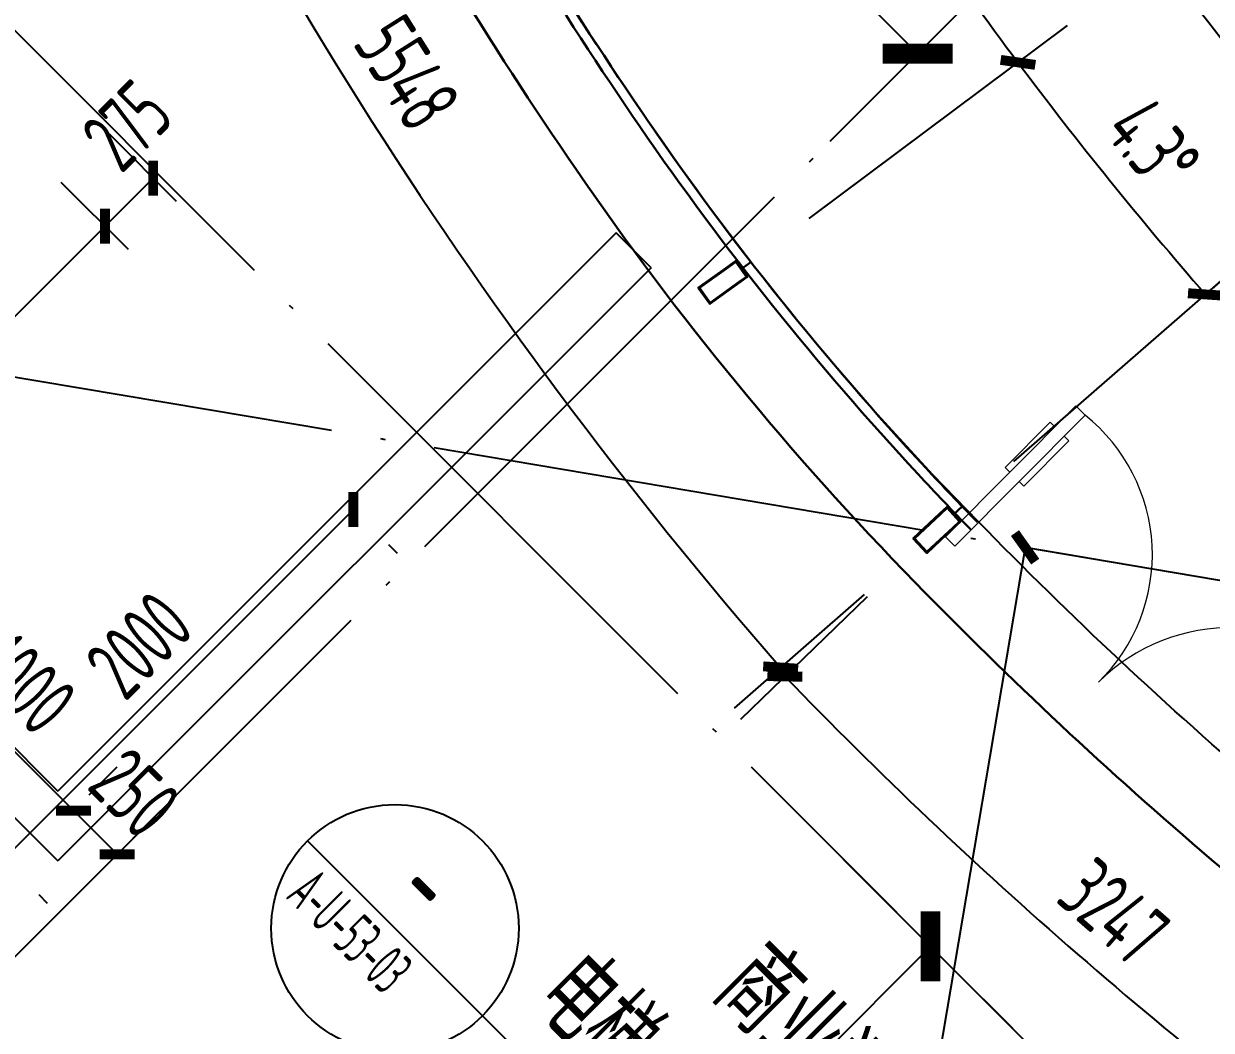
# Model space of a CAD drawing. Extents: x -936 to 12807311, y 101 to 1511157.
# Drawn here: x 12245094 to 12249894, y 1202383 to 1206451 of the extents above; entities that cross this region are included whole.
import ezdxf
from ezdxf.enums import TextEntityAlignment as Align

# ---------------------------------------------------------------- set-up
doc = ezdxf.new("R2010")
doc.units = 0
doc.header["$LTSCALE"] = 1000
doc.header["$MEASUREMENT"] = 0
doc.linetypes.add('PX-GRID-T2$0$DOTE', pattern=[2.42, 2, -0.2, 0.02, -0.2])
doc.linetypes.add('TX-GRID-T2$0$DOTE', pattern=[2.42, 2, -0.2, 0.02, -0.2])
for name, color, linetype, lineweight in [('PX-GLAZ-F2$0$PX-GLAZ-F2$0$_EDO-ALUMINIUM-SECTION', 90, 'Continuous', 30), ('PX-GLAZ-F2$0$PX-GLAZ-F2$0$_EDO-GLASS-SECTION', 130, 'Continuous', 30), ('PX-GLAZ-F2$0$PX-GLAZ-F2$0$PX-GLAZ-F2$0$板边线', 36, 'Continuous', 30), ('PX-GLAZ-F2$0$PX-GLAZ-F2$0$WINDOW', 4, 'Continuous', 5)]:
    doc.layers.add(name, color=color, linetype=linetype, lineweight=lineweight)
for name, color, linetype in [('PX-GLAZ-F2$0$PX-GLAZ-F2$0$PX-GLAZ-F2$0$幕墙线', 104, 'Continuous'), ('PX-GLAZ-F2$0$绿化', 3, 'Continuous'), ('PX-GRID-T2$0$DOTE', 1, 'Continuous'), ('PX-PLAN-F2-T2$0$DIM_LEAD', 3, 'Continuous'), ('PX-PLAN-F2-T2$0$PUB_DIM', 3, 'Continuous'), ('PX-PLAN-F2-T2$0$PUB_TEXT', 7, 'Continuous'), ('PX-PLAN-F2-T2$0$WALL', 9, 'Continuous'), ('TX-GRID-T2$0$DOTE', 1, 'Continuous'), ('TX-GRID-T2$0$PUB_DIM', 3, 'Continuous')]:
    doc.layers.add(name, color=color, linetype=linetype)
doc.styles.add('PX-PLAN-F2-T2$0$PX-PLAN-F1-T2$0$Standard', font='gbenor.shx', dxfattribs={"bigfont": 'gbcbig.shx'})
doc.styles.add('PX-PLAN-F2-T2$0$XD2008', font='xd-hzs.shx', dxfattribs={"width": 0.7, "bigfont": 'xd-hztxt.shx'})
doc.styles.add('PX-PLAN-F2-T2$0$XD2008_T3', font='xd-hzs.shx', dxfattribs={"width": 0.7, "bigfont": 'xd-hztxt.shx'})
doc.styles.add('TX-GRID-T2$0$XD2008_T3', font='xd-hzs.shx', dxfattribs={"width": 0.7, "bigfont": 'xd-hztxt.shx'})
doc.dimstyles.new('PX-PLAN-F2-T2$0$_TCH_ARCH&&100', dxfattribs={"dimtxt": 250, "dimasz": 100, "dimexe": 250, "dimexo": 300, "dimgap": 100, "dimtad": 1, "dimdec": 0, "dimzin": 0, "dimdsep": 46, "dimtxsty": 'PX-PLAN-F2-T2$0$XD2008_T3', "dimblk": 'PX-PLAN-F2-T2$0$_ArchTick', "dimcen": 0.09, "dimclrd": 1, "dimclrt": 4, "dimazin": 2, "dimtfac": 1, "dimtdec": 0, "dimtix": 1, "dimtmove": 2, "dimatfit": 3, "dimfxl": 0, "dimtolj": 1, "dimtzin": 0, "dimarcsym": 0})
doc.dimstyles.new('TX-GRID-T2$0$_TCH_ARCH&&100', dxfattribs={"dimtxt": 350, "dimasz": 200, "dimexe": 250, "dimexo": 300, "dimgap": 100, "dimtad": 1, "dimdec": 0, "dimzin": 0, "dimdsep": 46, "dimtxsty": 'TX-GRID-T2$0$XD2008_T3', "dimblk": 'TX-GRID-T2$0$_ArchTick', "dimcen": 0.09, "dimclrd": 1, "dimclre": 1, "dimclrt": 4, "dimazin": 2, "dimtfac": 1, "dimtdec": 0, "dimtix": 1, "dimtmove": 2, "dimatfit": 3, "dimfxl": 0, "dimtolj": 1, "dimtzin": 0, "dimarcsym": 0})

# ---------------------------------------------------------------- blocks, each defined once
blk = doc.blocks.new('PX-PLAN-F2-T2$0$_ArchTick')
at = {"color": 0, "linetype": 'ByBlock', "const_width": 0.4}
blk.add_lwpolyline([(-0.5, -0.5), (0.5, 0.5)], dxfattribs=at)
blk = doc.blocks.new('*D797')
at = {"layer": 'Defpoints', "color": 0, "transparency": 16777216}
for p in [(12245422.7, 1205633.1), (12245729, 1205326.8), (12244173.4, 1203771.1)]:
    blk.add_point(p, dxfattribs=at)
at = {"layer": 'PX-PLAN-F2-T2$0$PUB_DIM', "color": 0, "lineweight": -2, "transparency": 16777216}
for p, q in [((12245516.9, 1205538.9), (12245245.9, 1205809.9)), ((12243961.2, 1203983.2), (12243690.3, 1204254.2))]:
    blk.add_line(p, q, dxfattribs=at)
at = {"layer": 'PX-PLAN-F2-T2$0$PUB_DIM', "color": 1, "lineweight": -2, "transparency": 16777216}
blk.add_line((12243867, 1204077.4), (12245422.7, 1205633.1), dxfattribs=at)
at = {"layer": 'PX-PLAN-F2-T2$0$PUB_DIM', "color": 1, "lineweight": -2, "transparency": 16777216, "xscale": 100, "yscale": 100, "zscale": 100}
for p, rotation in [((12245422.7, 1205633.1), 45.00024613485452), ((12243867, 1204077.4), 225.0002461348545)]:
    blk.add_blockref('PX-PLAN-F2-T2$0$_ArchTick', p, dxfattribs=dict(at, rotation=rotation))
at = {"layer": 'PX-PLAN-F2-T2$0$PUB_DIM', "color": 4, "transparency": 16777216, "insert": (12244485.8, 1205014.3), "char_height": 250, "attachment_point": 5, "rotation": 45.0002, "style": 'PX-PLAN-F2-T2$0$XD2008_T3'}
blk.add_mtext('\\A1;2200', dxfattribs=at)
blk = doc.blocks.new('*D798')
at = {"layer": 'Defpoints', "color": 0, "transparency": 16777216}
for p in [(12245617.1, 1205827.5), (12245923.4, 1205521.2), (12245729, 1205326.8)]:
    blk.add_point(p, dxfattribs=at)
at = {"layer": 'PX-PLAN-F2-T2$0$PUB_DIM', "color": 0, "lineweight": -2, "transparency": 16777216}
for p, q in [((12245711.3, 1205733.3), (12245440.3, 1206004.3)), ((12245516.9, 1205538.9), (12245245.9, 1205809.9))]:
    blk.add_line(p, q, dxfattribs=at)
at = {"layer": 'PX-PLAN-F2-T2$0$PUB_DIM', "color": 1, "lineweight": -2, "transparency": 16777216}
blk.add_line((12245422.7, 1205633.1), (12245617.1, 1205827.5), dxfattribs=at)
at = {"layer": 'PX-PLAN-F2-T2$0$PUB_DIM', "color": 1, "lineweight": -2, "transparency": 16777216, "xscale": 100, "yscale": 100, "zscale": 100}
for p, rotation in [((12245617.1, 1205827.5), 45.00024613490618), ((12245422.7, 1205633.1), 225.0002461349062)]:
    blk.add_blockref('PX-PLAN-F2-T2$0$_ArchTick', p, dxfattribs=dict(at, rotation=rotation))
at = {"layer": 'PX-PLAN-F2-T2$0$PUB_DIM', "color": 4, "transparency": 16777216, "insert": (12245511.9, 1206040.5), "char_height": 250, "attachment_point": 5, "rotation": 45.0002, "style": 'PX-PLAN-F2-T2$0$XD2008_T3'}
blk.add_mtext('\\A1;275', dxfattribs=at)
blk = doc.blocks.new('*D809')
at = {"layer": 'Defpoints', "color": 0, "transparency": 16777216}
for p in [(12248884.9, 1204378.1), (12247953.3, 1198856.2), (12248210.2, 1198812.9)]:
    blk.add_point(p, dxfattribs=at)
at = {"layer": 'PX-PLAN-F2-T2$0$PUB_DIM', "color": 1, "lineweight": -2, "transparency": 16777216}
blk.add_line((12249141.8, 1204334.8), (12248210.2, 1198812.9), dxfattribs=at)
at = {"layer": 'PX-PLAN-F2-T2$0$PUB_DIM', "color": 0, "lineweight": -2, "transparency": 16777216}
for p, q in [((12249180.8, 1204328.2), (12249388.3, 1204293.2)), ((12248249.2, 1198806.3), (12248456.7, 1198771.3))]:
    blk.add_line(p, q, dxfattribs=at)
at = {"layer": 'PX-PLAN-F2-T2$0$PUB_DIM', "color": 1, "lineweight": -2, "transparency": 16777216, "xscale": 100, "yscale": 100, "zscale": 100}
for p, rotation in [((12249141.8, 1204334.8), 80.42378924808673), ((12248210.2, 1198812.9), 260.4237892480867)]:
    blk.add_blockref('PX-PLAN-F2-T2$0$_ArchTick', p, dxfattribs=dict(at, rotation=rotation))
at = {"layer": 'PX-PLAN-F2-T2$0$PUB_DIM', "color": 4, "transparency": 16777216, "insert": (12248897.8, 1201536.4), "char_height": 250, "attachment_point": 5, "rotation": 260.4238, "style": 'PX-PLAN-F2-T2$0$XD2008_T3'}
blk.add_mtext('\\A1;5600', dxfattribs=at)
blk = doc.blocks.new('*D850')
at = {"layer": 'Defpoints', "color": 0, "transparency": 16777216}
for p in [(12246356.4, 1204557.9), (12246426.5, 1204487.9), (12244942.2, 1203143.7)]:
    blk.add_point(p, dxfattribs=at)
at = {"layer": 'PX-PLAN-F2-T2$0$PUB_DIM', "color": 1, "lineweight": -2, "transparency": 16777216}
blk.add_line((12245012.2, 1203073.6), (12246426.5, 1204487.9), dxfattribs=at)
at = {"layer": 'PX-PLAN-F2-T2$0$PUB_DIM', "color": 0, "lineweight": -2, "transparency": 16777216}
for p, q in [((12246568.6, 1204345.8), (12246603.3, 1204311.1)), ((12245154.3, 1202931.6), (12245189, 1202896.9))]:
    blk.add_line(p, q, dxfattribs=at)
at = {"layer": 'PX-PLAN-F2-T2$0$PUB_DIM', "color": 1, "lineweight": -2, "transparency": 16777216, "xscale": 100, "yscale": 100, "zscale": 100}
for p, rotation in [((12246426.5, 1204487.9), 45.00009177757828), ((12245012.2, 1203073.6), 225.0000917775782)]:
    blk.add_blockref('PX-PLAN-F2-T2$0$_ArchTick', p, dxfattribs=dict(at, rotation=rotation))
at = {"layer": 'PX-PLAN-F2-T2$0$PUB_DIM', "color": 4, "transparency": 16777216, "insert": (12245560.3, 1203939.9), "char_height": 250, "attachment_point": 5, "rotation": 45.0001, "style": 'PX-PLAN-F2-T2$0$XD2008_T3'}
blk.add_mtext('\\A1;2000', dxfattribs=at)
blk = doc.blocks.new('*D860')
at = {"layer": 'Defpoints', "color": 0, "transparency": 16777216}
for p in [(12244438.6, 1203829.2), (12245294.6, 1203270.9), (12245145.7, 1203122.1)]:
    blk.add_point(p, dxfattribs=at)
at = {"layer": 'PX-PLAN-F2-T2$0$PUB_DIM', "color": 0, "lineweight": -2, "transparency": 16777216}
for p, q in [((12244650.8, 1204041.3), (12244764.3, 1204154.8)), ((12245357.9, 1203334.2), (12245471.4, 1203447.7))]:
    blk.add_line(p, q, dxfattribs=at)
at = {"layer": 'PX-PLAN-F2-T2$0$PUB_DIM', "color": 1, "lineweight": -2, "transparency": 16777216}
blk.add_line((12244587.5, 1203978), (12245294.6, 1203270.9), dxfattribs=at)
at = {"layer": 'PX-PLAN-F2-T2$0$PUB_DIM', "color": 1, "lineweight": -2, "transparency": 16777216, "xscale": 100, "yscale": 100, "zscale": 100}
for p, rotation in [((12244587.5, 1203978), 135.000246135548), ((12245294.6, 1203270.9), 315.000246135548)]:
    blk.add_blockref('PX-PLAN-F2-T2$0$_ArchTick', p, dxfattribs=dict(at, rotation=rotation))
at = {"layer": 'PX-PLAN-F2-T2$0$PUB_DIM', "color": 4, "transparency": 16777216, "insert": (12245100.1, 1203783.6), "char_height": 250, "attachment_point": 5, "rotation": 315.0002, "style": 'PX-PLAN-F2-T2$0$XD2008_T3'}
blk.add_mtext('\\A1;1000', dxfattribs=at)
blk = doc.blocks.new('*D861')
at = {"layer": 'Defpoints', "color": 0, "transparency": 16777216}
for p in [(12245145.7, 1203122.1), (12245471.4, 1203094.2), (12245322.5, 1202945.3)]:
    blk.add_point(p, dxfattribs=at)
at = {"layer": 'PX-PLAN-F2-T2$0$PUB_DIM', "color": 0, "lineweight": -2, "transparency": 16777216}
for p, q in [((12245357.9, 1203334.2), (12245471.4, 1203447.7)), ((12245534.6, 1203157.4), (12245648.2, 1203270.9))]:
    blk.add_line(p, q, dxfattribs=at)
at = {"layer": 'PX-PLAN-F2-T2$0$PUB_DIM', "color": 1, "lineweight": -2, "transparency": 16777216}
blk.add_line((12245294.6, 1203270.9), (12245471.4, 1203094.2), dxfattribs=at)
at = {"layer": 'PX-PLAN-F2-T2$0$PUB_DIM', "color": 1, "lineweight": -2, "transparency": 16777216, "xscale": 100, "yscale": 100, "zscale": 100}
for p, rotation in [((12245294.6, 1203270.9), 135.0002461355095), ((12245471.4, 1203094.2), 315.0002461355095)]:
    blk.add_blockref('PX-PLAN-F2-T2$0$_ArchTick', p, dxfattribs=dict(at, rotation=rotation))
at = {"layer": 'PX-PLAN-F2-T2$0$PUB_DIM', "color": 4, "transparency": 16777216, "insert": (12245542.1, 1203341.6), "char_height": 250, "attachment_point": 5, "rotation": 315.0002, "style": 'PX-PLAN-F2-T2$0$XD2008_T3'}
blk.add_mtext('\\A1;250', dxfattribs=at)
blk = doc.blocks.new('*D957')
at = {"layer": 'Defpoints', "color": 0, "transparency": 16777216}
for p in [(12261996.1, 1215931.4), (12248624.8, 1206984.8), (12247250, 1206616.2), (12248029.1, 1205484.1)]:
    blk.add_point(p, dxfattribs=at)
at = {"layer": 'PX-PLAN-F2-T2$0$PUB_DIM', "color": 0, "lineweight": -2, "transparency": 16777216}
for p, q in [((12247503.6, 1206776.4), (12248605.8, 1207472.6)), ((12248269.4, 1205663.8), (12249313.3, 1206444.7))]:
    blk.add_line(p, q, dxfattribs=at)
at = {"layer": 'PX-PLAN-F2-T2$0$PUB_DIM', "color": 1, "lineweight": -2, "transparency": 16777216}
blk.add_arc((12261996.1, 1215931.4), 16088.3, 212.28102, 216.79641, dxfattribs=at)
at = {"layer": 'PX-PLAN-F2-T2$0$PUB_DIM', "color": 1, "lineweight": -2, "transparency": 16777216, "xscale": 100, "yscale": 100, "zscale": 100}
for p, rotation in [((12248394.4, 1207339.1), 122.2810150006162), ((12249113.1, 1206295), 306.7964136097588)]:
    blk.add_blockref('PX-PLAN-F2-T2$0$_ArchTick', p, dxfattribs=dict(at, rotation=rotation))
at = {"layer": 'PX-PLAN-F2-T2$0$PUB_DIM', "color": 4, "transparency": 16777216, "insert": (12248928.8, 1206937.5), "char_height": 250, "attachment_point": 5, "rotation": 304.5387, "style": 'PX-PLAN-F2-T2$0$XD2008_T3'}
blk.add_mtext('\\A1;4.52°', dxfattribs=at)
blk = doc.blocks.new('*D958')
at = {"layer": 'Defpoints', "color": 0, "transparency": 16777216}
for p in [(12261996.1, 1215931.4), (12249357.9, 1205976.1), (12248050.1, 1205499.9), (12248870.6, 1204484.6)]:
    blk.add_point(p, dxfattribs=at)
at = {"layer": 'PX-PLAN-F2-T2$0$PUB_DIM', "color": 0, "lineweight": -2, "transparency": 16777216}
for p, q in [((12248290.4, 1205679.5), (12249313.3, 1206444.7)), ((12249096.7, 1204681.8), (12250059.4, 1205521.4))]:
    blk.add_line(p, q, dxfattribs=at)
at = {"layer": 'PX-PLAN-F2-T2$0$PUB_DIM', "color": 1, "lineweight": -2, "transparency": 16777216}
blk.add_arc((12261996.1, 1215931.4), 16088.3, 216.79641, 221.09172, dxfattribs=at)
at = {"layer": 'PX-PLAN-F2-T2$0$PUB_DIM', "color": 1, "lineweight": -2, "transparency": 16777216, "xscale": 100, "yscale": 100, "zscale": 100}
for p, rotation in [((12249113.1, 1206295), 126.796413609433), ((12249871, 1205357.1), 311.0917190436276)]:
    blk.add_blockref('PX-PLAN-F2-T2$0$_ArchTick', p, dxfattribs=dict(at, rotation=rotation))
at = {"layer": 'PX-PLAN-F2-T2$0$PUB_DIM', "color": 4, "transparency": 16777216, "insert": (12249658.3, 1205960.4), "char_height": 250, "attachment_point": 5, "rotation": 308.9441, "style": 'PX-PLAN-F2-T2$0$XD2008_T3'}
blk.add_mtext('\\A1;4.3°', dxfattribs=at)
blk = doc.blocks.new('*D961')
at = {"layer": 'Defpoints', "color": 0, "transparency": 16777216}
for p in [(12261996.1, 1215931.4), (12246982, 1209450.7), (12248580.9, 1208414.9), (12249671.5, 1205183.1)]:
    blk.add_point(p, dxfattribs=at)
at = {"layer": 'PX-PLAN-F2-T2$0$PUB_DIM', "color": 0, "lineweight": -2, "transparency": 16777216}
for p, q in [((12247257.5, 1209569.6), (12248107.3, 1209936.4)), ((12249897.6, 1205380.3), (12250595.2, 1205988.6))]:
    blk.add_line(p, q, dxfattribs=at)
at = {"layer": 'PX-PLAN-F2-T2$0$PUB_DIM', "color": 1, "lineweight": -2, "transparency": 16777216}
blk.add_arc((12261996.1, 1215931.4), 15377.5, 203.34712, 221.09172, dxfattribs=at)
at = {"layer": 'PX-PLAN-F2-T2$0$PUB_DIM', "color": 1, "lineweight": -2, "transparency": 16777216, "xscale": 100, "yscale": 100, "zscale": 100}
for p, rotation in [((12247877.7, 1209837.3), 113.3471233121895), ((12250406.8, 1205824.3), 311.0917190438834)]:
    blk.add_blockref('PX-PLAN-F2-T2$0$_ArchTick', p, dxfattribs=dict(at, rotation=rotation))
at = {"layer": 'PX-PLAN-F2-T2$0$PUB_DIM', "color": 4, "transparency": 16777216, "insert": (12249176.9, 1207852.7), "char_height": 250, "attachment_point": 5, "rotation": 302.2194, "style": 'PX-PLAN-F2-T2$0$XD2008_T3'}
blk.add_mtext('\\A1;17.74°', dxfattribs=at)
blk = doc.blocks.new('*D963')
at = {"layer": 'Defpoints', "color": 0, "transparency": 16777216}
for p in [(12261996.1, 1215931.4), (12245813.7, 1208946.4), (12245968.2, 1206948), (12248717.4, 1204341)]:
    blk.add_point(p, dxfattribs=at)
at = {"layer": 'PX-PLAN-F2-T2$0$PUB_DIM', "color": 0, "lineweight": -2, "transparency": 16777216}
for p, q in [((12245538.2, 1208827.5), (12244897.2, 1208550.8)), ((12248491.4, 1204143.7), (12247965.4, 1203684.6))]:
    blk.add_line(p, q, dxfattribs=at)
at = {"layer": 'PX-PLAN-F2-T2$0$PUB_DIM', "color": 1, "lineweight": -2, "transparency": 16777216}
blk.add_arc((12261996.1, 1215931.4), 18373.8, 203.34712, 221.11625, dxfattribs=at)
at = {"layer": 'PX-PLAN-F2-T2$0$PUB_DIM', "color": 1, "lineweight": -2, "transparency": 16777216, "xscale": 100, "yscale": 100, "zscale": 100}
for p, rotation in [((12245126.8, 1208649.9), 113.3471233122064), ((12248153.7, 1203849), 311.116249653546)]:
    blk.add_blockref('PX-PLAN-F2-T2$0$_ArchTick', p, dxfattribs=dict(at, rotation=rotation))
at = {"layer": 'PX-PLAN-F2-T2$0$PUB_DIM', "color": 4, "transparency": 16777216, "insert": (12246644.1, 1206251.9), "char_height": 250, "attachment_point": 5, "rotation": 302.2317, "style": 'PX-PLAN-F2-T2$0$XD2008_T3'}
blk.add_mtext('\\A1;5548', dxfattribs=at)
blk = doc.blocks.new('*D964')
at = {"layer": 'Defpoints', "color": 0, "transparency": 16777216}
for p in [(12261631.8, 1216817.6), (12248719.6, 1204343.1), (12248948.6, 1203053.6), (12251077.8, 1202293.4)]:
    blk.add_point(p, dxfattribs=at)
at = {"layer": 'PX-PLAN-F2-T2$0$PUB_DIM', "color": 0, "lineweight": -2, "transparency": 16777216}
for p, q in [((12248503.8, 1204134.6), (12247991.2, 1203639.4)), ((12250901.4, 1202050.7), (12250482.5, 1201474.1))]:
    blk.add_line(p, q, dxfattribs=at)
at = {"layer": 'PX-PLAN-F2-T2$0$PUB_DIM', "color": 1, "lineweight": -2, "transparency": 16777216}
blk.add_arc((12261631.8, 1216817.6), 18716.6, 224.01226, 233.99601, dxfattribs=at)
at = {"layer": 'PX-PLAN-F2-T2$0$PUB_DIM', "color": 1, "lineweight": -2, "transparency": 16777216, "xscale": 100, "yscale": 100, "zscale": 100}
for p, rotation in [((12248171, 1203813.1), 134.0122605259366), ((12250629.4, 1201676.3), 323.9960078975744)]:
    blk.add_blockref('PX-PLAN-F2-T2$0$_ArchTick', p, dxfattribs=dict(at, rotation=rotation))
at = {"layer": 'PX-PLAN-F2-T2$0$PUB_DIM', "color": 4, "transparency": 16777216, "insert": (12249501.2, 1202861), "char_height": 250, "attachment_point": 5, "rotation": 319.0041, "style": 'PX-PLAN-F2-T2$0$XD2008_T3'}
blk.add_mtext('\\A1;3247', dxfattribs=at)
blk = doc.blocks.new('PX-GLAZ-F2$0$PX-GLAZ-F2$0$$DorLib2D$00000011')
for p, q in [((-0.5333, 0.4576), (-0.5333, -0.009)), ((-0.5333, 0.4576), (-0.5, 0.4576)), ((-0.5, 0.4576), (-0.5, -0.009)), ((0.5001, 0.4709), (0.5001, 0.0042)), ((0.5334, 0.4709), (0.5001, 0.4709)), ((0.5334, 0.4709), (0.5334, 0.0042)), ((0.4834, 0.3962), (0.5001, 0.3962)), ((0.5501, 0.3962), (0.5334, 0.3962)), ((-0.55, 0.3829), (-0.5333, 0.3829)), ((-0.4833, 0.3829), (-0.5, 0.3829)), ((-0.55, 0.2213), (-0.5333, 0.2213)), ((-0.4833, 0.2213), (-0.5, 0.2213)), ((0.4834, 0.2346), (0.5001, 0.2346)), ((0.5501, 0.2346), (0.5334, 0.2346)), ((0.5334, 0.0042), (0.5001, 0.0042)), ((-0.5333, -0.009), (-0.5, -0.009))]:
    blk.add_line(p, q)
at = {"lineweight": 13}
for p, q in [((0.4834, 0.3962), (0.4834, 0.2346)), ((0.5501, 0.3962), (0.5501, 0.2346)), ((-0.55, 0.3829), (-0.55, 0.2213)), ((-0.4833, 0.3829), (-0.4833, 0.2213))]:
    blk.add_line(p, q, dxfattribs=at)
for centre, radius, start, end in [((-0.4495, 0.0109), 0.4496, 359.1497, 96.4455), ((0.4685, 0.0035), 0.4685, 86.131, 179.9077)]:
    blk.add_arc(centre, radius, start, end, dxfattribs=at)
blk = doc.blocks.new('PX-GLAZ-F2$0$PX-GLAZ-F2$0$标准块')
at = {"layer": 'PX-GLAZ-F2$0$PX-GLAZ-F2$0$_EDO-ALUMINIUM-SECTION'}
blk.add_line((0, 0), (0, -46, 0.1), dxfattribs=at)
at = {"layer": 'PX-GLAZ-F2$0$PX-GLAZ-F2$0$_EDO-ALUMINIUM-SECTION', "extrusion": (1.58294e-17, 0.001776, 0.999998)}
for points in [[(40, -49), (40, -85), (40, -233), (-40, -233), (-40, -85.2), (-40, -46), (40, -46)], [(37, -49), (37, -85), (37, -85), (37, -230), (-37, -230), (-37, -85), (-37, -85), (-37, -49), (37, -49)]]:
    blk.add_lwpolyline(points, close=True, dxfattribs=at)
blk = doc.blocks.new('PX-GLAZ-F2')
at = {"layer": 'PX-GLAZ-F2$0$绿化', "ltscale": 100}
h = blk.add_hatch(dxfattribs=at)
h.set_pattern_fill('CROSS', color=256, scale=200)
h.set_pattern_definition([(0, (0, 0), (317.5, 317.5), [158.75, -476.25]), (90, (79.38, -79.38), (-317.5, 317.5), [158.75, -476.25])])
edge = h.paths.add_edge_path()
edge.add_spline(control_points=[(12248706, 1227659.1), (12249131.2, 1228506.9), (12249645.7, 1229303.6), (12250243.3, 1230039.9)], knot_values=[0, 0, 0, 0, 0.216924, 0.216924, 0.216924, 0.216924], weights=[1, 0.996083, 0.996083, 1], degree=3, periodic=0)
edge.add_spline(control_points=[(12250243.3, 1230039.9), (12252309.9, 1232880.9), (12254376.5, 1235721.8), (12256443.1, 1238562.8)], knot_values=[0.216924, 0.216924, 0.216924, 0.216924, 1.216924, 1.216924, 1.216924, 1.216924], weights=[1, 1, 1, 1], degree=3, periodic=0)
edge.add_spline(control_points=[(12256443.1, 1238562.8), (12256855.1, 1239129.1), (12257479, 1239447.2), (12258179.2, 1239448.1)], knot_values=[1.216924, 1.216924, 1.216924, 1.216924, 2.157612, 2.157612, 2.157612, 2.157612], weights=[1, 0.927608, 0.927608, 1], degree=3, periodic=0)
edge.add_spline(control_points=[(12258179.2, 1239448.1), (12258879.5, 1239448.9), (12259504.2, 1239132.3), (12259917.5, 1238567)], knot_values=[2.157612, 2.157612, 2.157612, 2.157612, 3.098299, 3.098299, 3.098299, 3.098299], weights=[1, 0.927608, 0.927608, 1], degree=3, periodic=0)
edge.add_spline(control_points=[(12259917.5, 1238567), (12260548, 1237710.5), (12261178.5, 1236854), (12261808.9, 1235997.5)], knot_values=[3.098299, 3.098299, 3.098299, 3.098299, 4.098299, 4.098299, 4.098299, 4.098299], weights=[1, 1, 1, 1], degree=3, periodic=0)
edge.add_spline(control_points=[(12261808.9, 1235997.5), (12263521.2, 1233671.3), (12265804.9, 1231902.8), (12268485.4, 1230826.9)], knot_values=[4.098299, 4.098299, 4.098299, 4.098299, 4.652859, 4.652859, 4.652859, 4.652859], weights=[1, 0.974536, 0.974536, 1], degree=3, periodic=0)
edge.add_spline(control_points=[(12268485.4, 1230826.9), (12268662.4, 1231007.2), (12268731.6, 1231250.2), (12268676.3, 1231496.7)], knot_values=[4.652859, 4.652859, 4.652859, 4.652859, 5.649853, 5.649853, 5.649853, 5.649853], weights=[1, 0.918868, 0.918868, 1], degree=3, periodic=0)
edge.add_spline(control_points=[(12268676.3, 1231496.7), (12268617.1, 1231738.6), (12268468.8, 1231938.7), (12268254.4, 1232065.5)], knot_values=[5.649853, 5.649853, 5.649853, 5.649853, 6.446513, 6.446513, 6.446513, 6.446513], weights=[1, 0.947807, 0.947807, 1], degree=3, periodic=0)
edge.add_spline(control_points=[(12268254.4, 1232065.5), (12267103.1, 1232776.1), (12266083.6, 1233665.5), (12265223.4, 1234709.7)], knot_values=[6.446513, 6.446513, 6.446513, 6.446513, 6.775264, 6.775264, 6.775264, 6.775264], weights=[1, 0.991014, 0.991014, 1], degree=3, periodic=0)
edge.add_spline(control_points=[(12265223.4, 1234709.7), (12264096, 1236051.5), (12262129.6, 1238391.9), (12260372, 1242231), (12256480.6, 1243543.3), (12252849.4, 1241495), (12250340.6, 1238037), (12248070.6, 1234565), (12247519.7, 1230670.2), (12248353, 1228555.3), (12248706, 1227659.1)], knot_values=[6.775264, 6.775264, 6.775264, 6.775264, 5292.874969, 9226.385284, 12034.29998, 16515.783225, 20509.83686, 24941.222035, 28831.152857, 31691.101626, 31691.101626, 31691.101626, 31691.101626], weights=[1, 1, 1, 1, 1, 1, 1, 1, 1, 1, 1], degree=3, periodic=0)
edge = h.paths.add_edge_path()
edge.add_line((12350572.1, 1250171.9), (12345847.5, 1250548.3))
edge.add_line((12345847.5, 1250548.3), (12342141.8, 1229321))
edge.add_arc((12336175.4, 1230692.1), 6121.9, 302.60421, 347.05847, ccw=False)
edge.add_arc((12345389.7, 1216855.3), 10503.8, 124.27677, 148.99986)
edge.add_arc((12344287.8, 1217517.4), 9218.3, 148.99986, 195.78563)
edge.add_arc((12226671.4, 1184267.2), 113007.7, 14.3349, 15.785626, ccw=False)
edge.add_arc((12324166, 1209181.5), 12380.1, -17.80782, 14.3349, ccw=False)
edge.add_line((12335952.9, 1205395.4), (12334257.7, 1200117.8))
edge.add_arc((12334246.6, 1197712), 2405.9, 11.2751, 89.7357, ccw=False)
edge.add_arc((12335021.7, 1197866.5), 1615.6, -9.5628, 11.2751, ccw=False)
edge.add_arc((12318788.1, 1200601.3), 18077.9, 349.66451, 350.43722, ccw=False)
edge.add_line((12336572.7, 1197357.9), (12337158.7, 1197228.4))
edge.add_line((12337158.7, 1197228.4), (12338932.8, 1205257.3))
edge.add_arc((12331756, 1206843.1), 7350, 347.53975, 385.14259)
edge.add_line((12338409.6, 1209966), (12337135.1, 1212681.5))
edge.add_arc((12343155, 1215506.9), 6650, 136.3842, 205.14259, ccw=False)
edge.add_line((12338340.5, 1220094.1), (12341350.4, 1223253.1))
edge.add_arc((12336029.1, 1228323.2), 7350, 316.3842, 350.09754)
edge.add_line((12343269.6, 1227059.2), (12347090.2, 1248944.5))
edge.add_line((12347090.2, 1248944.5), (12351754.6, 1248573))
edge.add_arc((12350316, 1248745.8), 1448.9, 353.1496, 439.8184)
edge = h.paths.add_edge_path()
edge.add_line((12329890.5, 1220636.8), (12332760, 1212631.4))
edge.add_line((12332760, 1212631.4), (12329676.6, 1211775.2))
edge.add_line((12329676.6, 1211775.2), (12331314.6, 1212230))
edge.add_line((12331314.6, 1212230), (12332557.8, 1207752.6))
edge.add_line((12332557.8, 1207752.6), (12330392.5, 1207151.4))
edge.add_arc((12335853.3, 1214426.6), 9096.6, 186.95866, 233.10806, ccw=False)
edge.add_arc((12340898.8, 1215042.4), 14179.5, 162.97302, 186.95866, ccw=False)
edge.add_arc((12329376.2, 1218571.1), 2128.8, 76.0198, 162.973, ccw=False)
edge = h.paths.add_edge_path()
edge.add_spline(control_points=[(12297159.8, 1230058.2), (12297328.4, 1230848.4), (12297611.5, 1232175), (12298661.8, 1234113.7), (12300752.4, 1233643.1), (12302179.5, 1231710.5), (12305502.7, 1231446.7), (12308858, 1230950.4), (12312135.6, 1229259.9), (12315220.2, 1226420), (12318080.9, 1222865.1), (12322418.9, 1219690.6), (12322542.4, 1214282.7), (12320895.5, 1209063.7), (12315723.8, 1207150.9), (12311909, 1207413.1), (12309758.9, 1207758.4), (12309129.1, 1207859.5), (12310995.9, 1207584.2), (12312844.4, 1207963.6), (12314451.8, 1208952), (12317354.8, 1210737), (12318732.3, 1213854), (12318097.8, 1217202.3), (12317569.7, 1221919.1), (12314841.7, 1225803.1), (12310583.9, 1227900.3), (12307035.2, 1229914.1), (12303029.1, 1230689.2), (12298985.3, 1230144.5), (12298893.7, 1229984.7), (12298802.1, 1229824.9), (12298710.5, 1229665.1), (12298697.1, 1229625.6), (12298683.7, 1229586), (12298670.3, 1229546.5), (12298166.8, 1229717.1), (12297663.3, 1229887.7), (12297159.8, 1230058.2)], knot_values=[0, 0, 0, 0, 2509.700408, 4213.359833, 5630.177683, 7984.518911, 11137.817694, 14924.091468, 18297.557361, 21965.658871, 27403.802694, 32175.788926, 37032.380513, 42474.260842, 47438.699166, 52055.119781, 53967.632625, 53967.632625, 53967.632625, 53968.33034, 53968.33034, 53968.33034, 53969.537115, 53969.537115, 53969.537115, 53970.538726, 53970.538726, 53970.538726, 53971.188756, 53971.188756, 53971.188756, 53972.188756, 53972.188756, 53972.188756, 53973.188756, 53973.188756, 53973.188756, 53974.188756, 53974.188756, 53974.188756, 53974.188756], weights=[1, 1, 1, 1, 1, 1, 1, 1, 1, 1, 1, 1, 1, 1, 1, 1, 1, 1, 0.959842, 0.959842, 1, 0.882279, 0.882279, 1, 0.918131, 0.918131, 1, 0.965097, 0.965097, 1, 1, 1, 1, 1, 1, 1, 1, 1, 1], degree=3, periodic=0)
edge = h.paths.add_edge_path()
edge.add_arc((12264417, 1231062), 31784.2, 288.69408, 306.13039)
edge.add_arc((12282712.2, 1205688.8), 536.1, 326.2059, 388.297)
edge.add_arc((12282257.3, 1205342), 1104.7, 32.9548, 44.088)
edge.add_arc((12296904.8, 1178998.3), 30446.8, 117.06634, 124.81688)
edge.add_arc((12270335.2, 1229379), 26995.3, 242.81788, 289.89359, ccw=False)
edge.add_arc((12269712.4, 1219643.1), 18465.3, 214.97876, 230.64533, ccw=False)
edge.add_arc((12280518, 1228316.3), 32304.1, 208.46123, 216.59643, ccw=False)
edge.add_line((12252118.2, 1212921.4), (12251073.7, 1212284.2))
edge.add_arc((12251548.3, 1211765), 703.4, 132.4299, 196.5559)
edge.add_arc((12269478.4, 1221332.5), 21012.7, 207.7011, 284.11957)
edge = h.paths.add_edge_path()
edge.add_arc((12233920.3, 1265851.6), 16144.8, -7.15606, 23.05907, ccw=False)
edge.add_arc((12272144.2, 1259604.6), 22605.3, 169.19974, 186.44518)
edge.add_line((12249681.8, 1257067.1), (12250208.3, 1252638.7))
edge.add_line((12250208.3, 1252638.7), (12250862.7, 1252716.6))
edge.add_arc((12273478.7, 1255109.2), 22742.2, 165.02933, 186.03914, ccw=False)
edge.add_arc((12521635.5, 1188752), 279617.8, 164.395979, 165.029333, ccw=False)
edge.add_arc((12246304.4, 1265646.6), 6249.3, 344.39598, 373.49578)
edge.add_arc((12241392.1, 1264467.7), 11301.1, 13.49578, 45.22187)
edge.add_line((12249352.2, 1272489.7), (12248777.5, 1272176.5))
edge.add_spline(control_points=[(12272311.3, 1185673.5), (12273059.3, 1190105.5), (12273807.4, 1194537.4), (12273916.6, 1195057.1), (12273551.9, 1195443.1), (12273187.2, 1195829.1), (12272662.2, 1195749.5), (12269776.4, 1195164.7), (12266890.5, 1194579.8), (12265653.8, 1194222), (12265338.4, 1192973.8), (12264835.5, 1189992.8), (12264332.5, 1187011.7), (12264187.7, 1185999.1), (12265170.5, 1185715.3), (12268131.7, 1185215.7), (12271092.9, 1184716.1), (12272121.2, 1184661.4), (12272311.3, 1185673.5)], knot_values=[0, 0, 0, 1, 1, 1.964231, 1.964231, 2.928463, 2.928463, 3.928463, 3.928463, 4.970151, 4.970151, 5.970151, 5.970151, 7.401839, 7.401839, 8.401839, 8.401839, 9.840172, 9.840172, 9.840172], weights=[1, 1, 1, 0.886016, 1, 0.886016, 1, 1, 1, 0.867399, 1, 1, 1, 0.75454, 1, 1, 1, 0.752355, 1], degree=2, periodic=0)
at = {"layer": 'PX-GLAZ-F2$0$PX-GLAZ-F2$0$_EDO-GLASS-SECTION', "elevation": 41.4}
for points in [[(12248709, 1204630.8, -0.03669), (12247584.1, 1206036.3, -0.049044), (12245932.8, 1209032.9), (12248005.6, 1210519.4), (12246480.8, 1218794.6)], [(12248740, 1204656.2, -0.03674), (12247617.1, 1206058.9, -0.048583), (12245982.3, 1209019.2), (12248049.5, 1210501.7), (12246520.1, 1218801.8)], [(12248949.4, 1204436.3, -0.006201), (12248740, 1204656.2)], [(12248921.8, 1204407.4, -0.000013), (12248921.1, 1204408, -0.006261), (12248709, 1204630.8)]]:
    blk.add_lwpolyline(points, format="xyb", dxfattribs=at)
at = {"layer": 'PX-GLAZ-F2$0$PX-GLAZ-F2$0$PX-GLAZ-F2$0$幕墙线'}
blk.add_lwpolyline([(12259213.2, 1175092), (12258904.5, 1175909.6), (12259380.4, 1176083), (12259072.8, 1176907), (12260257.2, 1183927.2), (12261576.7, 1191747.8, 0.285544), (12259613.2, 1196512.4), (12253109.8, 1201145.2), (12251394.5, 1202359.6, -0.046861), (12248952.3, 1204439.6, -0.045302), (12247616.3, 1206058.9, -0.048582), (12245981.6, 1209019.1), (12248053.8, 1210502.6), (12245734.1, 1223062.2, 0.094364)], format="xyb", dxfattribs=at)
at = {"layer": 'PX-GLAZ-F2$0$PX-GLAZ-F2$0$PX-GLAZ-F2$0$板边线', "color": 30}
for points in [[(12275053.4, 1178179.3, 0.197655), (12271539.9, 1180382), (12266840.9, 1181174.1, 0.411529), (12260568.8, 1176756), (12258744.3, 1177063.8), (12259901, 1183919.5), (12261231.5, 1191806, 0.287272), (12259405.2, 1196219.8), (12252901.9, 1200852.5), (12251188.4, 1202065.5, -0.045377), (12248698.6, 1204191.4, -0.042961), (12247327.8, 1205860.8, -0.052561), (12245550.4, 1209140.6), (12247664.3, 1210656.7), (12245455.7, 1222643.2, 0.109445)], [(12259901, 1183919.5), (12261231.5, 1191806, 0.287272), (12259405.2, 1196219.8), (12252901.9, 1200852.5), (12251188.4, 1202065.5, -0.045377), (12248698.6, 1204191.4, -0.042961), (12247327.8, 1205860.8, -0.052561), (12245550.4, 1209140.6), (12247664.3, 1210656.7), (12245455.7, 1222643.2, 0.109445), (12244250.5, 1225491.9), (12240656.7, 1230544.5, 0.41444), (12229983.3, 1232337.3), (12208835.9, 1217260.1), (12215250.8, 1210845.2), (12213483.1, 1209077.4), (12218998.5, 1203562), (12220554.2, 1205117.7), (12230648.1, 1195023.7), (12228467.1, 1192842.7)]]:
    blk.add_lwpolyline(points, format="xyb", dxfattribs=at)
at = {"layer": 'PX-GLAZ-F2$0$PX-GLAZ-F2$0$_EDO-ALUMINIUM-SECTION', "extrusion": (-0.001436, -0.001032, 0.999998), "rotation": 305.707534966253}
blk.add_blockref('PX-GLAZ-F2$0$PX-GLAZ-F2$0$标准块', (12248020.8, 1205468.6, -18837.5), dxfattribs=at)
at = {"layer": 'PX-GLAZ-F2$0$PX-GLAZ-F2$0$_EDO-ALUMINIUM-SECTION', "extrusion": (-0.001291, -0.00121, 0.999998), "rotation": 313.1515209248649}
blk.add_blockref('PX-GLAZ-F2$0$PX-GLAZ-F2$0$标准块', (12248877.2, 1204480.4, -17223.2), dxfattribs=at)
at = {"layer": 'PX-GLAZ-F2$0$PX-GLAZ-F2$0$WINDOW', "xscale": 1600, "yscale": 1600, "zscale": 1600, "rotation": 315.0979263026553}
blk.add_blockref('PX-GLAZ-F2$0$PX-GLAZ-F2$0$$DorLib2D$00000011', (12249434, 1203785.3, 41.7), dxfattribs=at)
blk = doc.blocks.new('PX-GRID-T2')
at = {"layer": 'PX-GRID-T2$0$DOTE', "linetype": 'PX-GRID-T2$0$DOTE'}
blk.add_line((12244366.3, 1205140.5), (12275723.2, 1199850.3), dxfattribs=at)
blk = doc.blocks.new('TX-GRID-T2$0$_ArchTick')
at = {"color": 0, "linetype": 'ByBlock', "const_width": 0.4}
blk.add_lwpolyline([(-0.5, -0.5), (0.5, 0.5)], dxfattribs=at)
blk = doc.blocks.new('*D2303')
at = {"layer": 'Defpoints', "color": 0, "transparency": 16777216}
for p in [(12245030.5, 1208875.9), (12248707.5, 1206330.3), (12248141.8, 1205764.6)]:
    blk.add_point(p, dxfattribs=at)
at = {"layer": 'TX-GRID-T2$0$PUB_DIM', "color": 1, "lineweight": -2, "transparency": 16777216}
for p, q in [((12245242.7, 1209088), (12245773, 1209618.3)), ((12245596.2, 1209441.6), (12248707.5, 1206330.3)), ((12248354, 1205976.7), (12248884.3, 1206507.1))]:
    blk.add_line(p, q, dxfattribs=at)
at = {"layer": 'TX-GRID-T2$0$PUB_DIM', "color": 1, "lineweight": -2, "transparency": 16777216, "xscale": 200, "yscale": 200, "zscale": 200}
for p, rotation in [((12245596.2, 1209441.6), 135.0000754728965), ((12248707.5, 1206330.3), 315.0000754728965)]:
    blk.add_blockref('TX-GRID-T2$0$_ArchTick', p, dxfattribs=dict(at, rotation=rotation))
at = {"layer": 'TX-GRID-T2$0$PUB_DIM', "color": 4, "transparency": 16777216, "insert": (12247346.3, 1208080.4), "char_height": 350, "attachment_point": 5, "rotation": 315.0001, "style": 'TX-GRID-T2$0$XD2008_T3'}
blk.add_mtext('\\A1;4400', dxfattribs=at)
blk = doc.blocks.new('*D2304')
at = {"layer": 'Defpoints', "color": 0, "transparency": 16777216}
for p in [(12248194, 1203287.2), (12248759.7, 1202721.5), (12244870.6, 1199963.8)]:
    blk.add_point(p, dxfattribs=at)
at = {"layer": 'TX-GRID-T2$0$PUB_DIM', "color": 1, "lineweight": -2, "transparency": 16777216}
for p, q in [((12248406.2, 1203075.1), (12248936.5, 1202544.7)), ((12245436.3, 1199398.1), (12248759.7, 1202721.5)), ((12245082.8, 1199751.7), (12245613.1, 1199221.3))]:
    blk.add_line(p, q, dxfattribs=at)
at = {"layer": 'TX-GRID-T2$0$PUB_DIM', "color": 1, "lineweight": -2, "transparency": 16777216, "xscale": 200, "yscale": 200, "zscale": 200}
for p, rotation in [((12248759.7, 1202721.5), 45.00007720303665), ((12245436.3, 1199398.1), 225.0000772030367)]:
    blk.add_blockref('TX-GRID-T2$0$_ArchTick', p, dxfattribs=dict(at, rotation=rotation))
at = {"layer": 'TX-GRID-T2$0$PUB_DIM', "color": 4, "transparency": 16777216, "insert": (12246903.6, 1201254.3), "char_height": 350, "attachment_point": 5, "rotation": 45.0001, "style": 'TX-GRID-T2$0$XD2008_T3'}
blk.add_mtext('\\A1;4700', dxfattribs=at)
blk = doc.blocks.new('*D2322')
at = {"layer": 'Defpoints', "color": 0, "transparency": 16777216}
for p in [(12223782, 1231255.8), (12249273.2, 1206896), (12248707.5, 1206330.3)]:
    blk.add_point(p, dxfattribs=at)
at = {"layer": 'TX-GRID-T2$0$PUB_DIM', "color": 1, "lineweight": -2, "transparency": 16777216}
for p, q in [((12223994.1, 1231467.9), (12224524.4, 1231998.2)), ((12224347.6, 1231821.5), (12249273.2, 1206896)), ((12248919.6, 1206542.4), (12249450, 1207072.8))]:
    blk.add_line(p, q, dxfattribs=at)
at = {"layer": 'TX-GRID-T2$0$PUB_DIM', "color": 1, "lineweight": -2, "transparency": 16777216, "xscale": 200, "yscale": 200, "zscale": 200}
for p, rotation in [((12224347.6, 1231821.5), 135.0000787177692), ((12249273.2, 1206896), 315.0000787177692)]:
    blk.add_blockref('TX-GRID-T2$0$_ArchTick', p, dxfattribs=dict(at, rotation=rotation))
at = {"layer": 'TX-GRID-T2$0$PUB_DIM', "color": 4, "transparency": 16777216, "insert": (12237004.9, 1219553.2), "char_height": 350, "attachment_point": 5, "rotation": 315.0001, "style": 'TX-GRID-T2$0$XD2008_T3'}
blk.add_mtext('\\A1;35250', dxfattribs=at)
blk = doc.blocks.new('*D2323')
at = {"layer": 'Defpoints', "color": 0, "transparency": 16777216}
for p in [(12248759.7, 1202721.5), (12249325.4, 1202155.8), (12230375, 1184336.7)]:
    blk.add_point(p, dxfattribs=at)
at = {"layer": 'TX-GRID-T2$0$PUB_DIM', "color": 1, "lineweight": -2, "transparency": 16777216}
for p, q in [((12248971.9, 1202509.4), (12249502.2, 1201979)), ((12230940.7, 1183771), (12249325.4, 1202155.8)), ((12230587.1, 1184124.6), (12231117.5, 1183594.2))]:
    blk.add_line(p, q, dxfattribs=at)
at = {"layer": 'TX-GRID-T2$0$PUB_DIM', "color": 1, "lineweight": -2, "transparency": 16777216, "xscale": 200, "yscale": 200, "zscale": 200}
for p, rotation in [((12249325.4, 1202155.8), 45.00007720302985), ((12230940.7, 1183771), 225.0000772030298)]:
    blk.add_blockref('TX-GRID-T2$0$_ArchTick', p, dxfattribs=dict(at, rotation=rotation))
at = {"layer": 'TX-GRID-T2$0$PUB_DIM', "color": 4, "transparency": 16777216, "insert": (12239938.6, 1193157.9), "char_height": 350, "attachment_point": 5, "rotation": 45.0001, "style": 'TX-GRID-T2$0$XD2008_T3'}
blk.add_mtext('\\A1;26000', dxfattribs=at)
blk = doc.blocks.new('PX-PLAN-F2-T2')
at = {"layer": 'PX-PLAN-F2-T2$0$DIM_LEAD'}
for p, q in [((12246948.367, 1202441.447), (12246241.26, 1203148.554)), ((12248582.257, 1200807.557), (12246948.367, 1202441.447))]:
    blk.add_line(p, q, dxfattribs=at)
blk.add_circle((12246594.813, 1202795.001), 500, dxfattribs=at)
at = {"layer": 'PX-PLAN-F2-T2$0$WALL'}
for p, q in [((12247488.226, 1205605.982), (12245232.176, 1203349.923)), ((12247629.647, 1205464.561), (12247488.226, 1205605.982)), ((12247629.647, 1205464.561), (12245232.176, 1203067.081)), ((12244525.067, 1204057.029), (12245232.176, 1203349.923)), ((12244525.068, 1203774.186), (12245232.176, 1203067.081))]:
    blk.add_line(p, q, dxfattribs=at)
at = {"layer": 'PX-PLAN-F2-T2$0$PUB_TEXT', "style": 'PX-PLAN-F2-T2$0$XD2008'}
for s, height, width, p, p2 in [('A-U-53-03', 180.3234, 0.701972, (12246149.338, 1202920.761), (12246549.203, 1202520.897)), ('-', 398.325, 0.804033, (12246548.045, 1202893.271), (12246649.572, 1202791.744))]:
    blk.add_text(s, height=height, rotation=315, dxfattribs=dict(at, width=width)).set_placement(p, p2, align=Align.FIT)
at = {"layer": 'PX-PLAN-F2-T2$0$PUB_TEXT', "color": 4, "style": 'PX-PLAN-F2-T2$0$PX-PLAN-F1-T2$0$Standard'}
blk.add_text('商业门厅', height=350, rotation=315, dxfattribs=at).set_placement((12247856.281, 1202516.287, -9.137))
at = {"layer": 'PX-PLAN-F2-T2$0$PUB_TEXT', "style": 'PX-PLAN-F2-T2$0$XD2008', "width": 0.7}
blk.add_text('电梯', height=350, rotation=315, dxfattribs=at).set_placement((12247126.316, 1202478.728))
at = {"layer": 'PX-PLAN-F2-T2$0$PUB_DIM'}
for base, center, p1, p2, text, picture, middle in [((12248948.624, 1203053.62), (12261631.796, 1216817.594), (12248719.572, 1204343.064), (12251077.797, 1202293.389), '3247', '*D964', (12249501.244, 1202860.957)), ((12245968.225, 1206947.961), (12261996.116, 1215931.423), (12245813.672, 1208946.378), (12248717.383, 1204341.012), '5548', '*D963', (12246644.091, 1206251.875))]:
    dim = blk.add_angular_dim_3p(base=base, center=center, p1=p1, p2=p2, text=text, dimstyle='PX-PLAN-F2-T2$0$_TCH_ARCH&&100', dxfattribs=at)
    dim.commit()
    dim.dimension.update_dxf_attribs({"geometry": picture, "text_midpoint": middle})
for base, p1, p2, picture, middle in [((12248580.903, 1208414.855), (12246982.014, 1209450.685), (12249671.48, 1205183.094), '*D961', (12249176.933, 1207852.682)), ((12248624.824, 1206984.803), (12247250.002, 1206616.154), (12248029.134, 1205484.149), '*D957', (12248928.828, 1206937.518)), ((12249357.908, 1205976.064), (12248050.126, 1205499.85), (12248870.59, 1204484.637), '*D958', (12249658.275, 1205960.363))]:
    dim = blk.add_angular_dim_3p(base=base, center=(12261996.116, 1215931.423), p1=p1, p2=p2, dimstyle='PX-PLAN-F2-T2$0$_TCH_ARCH&&100', dxfattribs=at)
    dim.commit()
    dim.dimension.update_dxf_attribs({"geometry": picture, "text_midpoint": middle})
dim = blk.add_linear_dim(base=(12245617.114, 1205827.508), p1=(12245729.015, 1205326.773), p2=(12245923.433, 1205521.192), angle=45.000246, dimstyle='PX-PLAN-F2-T2$0$_TCH_ARCH&&100', dxfattribs=at)
dim.commit()
dim.dimension.update_dxf_attribs({"geometry": '*D798', "text_midpoint": (12245511.95, 1206040.542), "dimtype": 161})
for base, p1, p2, angle, picture, middle, turn in [((12245422.697, 1205633.089), (12244173.354, 1203771.098), (12245729.015, 1205326.773), 45.000246, '*D797', (12244485.766, 1205014.35), 45.000246), ((12246426.497, 1204487.902), (12244942.19, 1203143.687), (12246356.448, 1204557.95), 45.000092, '*D850', (12245560.268, 1203939.869), 45.000092), ((12248210.173, 1198812.893), (12248884.932, 1204378.118), (12247953.332, 1198856.225), 260.423789, '*D809', (12248897.838, 1201536.409), 260.423789), ((12245294.601, 1203270.927), (12244438.625, 1203829.165), (12245145.735, 1203122.061), 315.000246, '*D860', (12245100.144, 1203783.579), 315.000246), ((12245471.378, 1203094.152), (12245145.735, 1203122.061), (12245322.513, 1202945.285), 315.000246, '*D861', (12245542.088, 1203341.639), 315.000246)]:
    dim = blk.add_linear_dim(base=base, p1=p1, p2=p2, angle=angle, dimstyle='PX-PLAN-F2-T2$0$_TCH_ARCH&&100', override={"dimgap": 0}, dxfattribs=at)
    dim.commit()
    dim.dimension.update_dxf_attribs({"geometry": picture, "text_midpoint": middle, "dimtype": 161, "text_rotation": turn})
blk = doc.blocks.new('TX-GRID-T2')
at = {"layer": 'TX-GRID-T2$0$DOTE', "linetype": 'TX-GRID-T2$0$DOTE'}
for p, q in [((12218943.6, 1232537.6), (12249891.1, 1201590.2)), ((12249838.9, 1207461.7), (12225210.5, 1182833.2))]:
    blk.add_line(p, q, dxfattribs=at)
at = {"layer": 'TX-GRID-T2$0$PUB_DIM'}
for base, p1, p2, angle, picture, middle, turn in [((12249273.2, 1206896), (12223782, 1231255.8), (12248707.5, 1206330.3), 315.0001, '*D2322', (12237004.9, 1219553.2), 315.0001), ((12248707.5, 1206330.3), (12245030.5, 1208875.9), (12248141.8, 1205764.6), 315.0001, '*D2303', (12247346.3, 1208080.4), 315.0001), ((12248759.7, 1202721.5), (12244870.6, 1199963.8), (12248194, 1203287.2), 45.0001, '*D2304', (12246903.6, 1201254.3), 45.0001), ((12249325.4, 1202155.8), (12230375, 1184336.7), (12248759.7, 1202721.5), 45.0001, '*D2323', (12239938.6, 1193157.9), 45.0001)]:
    dim = blk.add_linear_dim(base=base, p1=p1, p2=p2, angle=angle, dimstyle='TX-GRID-T2$0$_TCH_ARCH&&100', override={"dimgap": 0}, dxfattribs=at)
    dim.commit()
    dim.dimension.update_dxf_attribs({"geometry": picture, "text_midpoint": middle, "dimtype": 161, "text_rotation": turn})

msp = doc.modelspace()

# ---------------------------------------------------------------- block references
for name in ['PX-PLAN-F2-T2', 'PX-GRID-T2', 'PX-GLAZ-F2', 'TX-GRID-T2']:
    msp.add_blockref(name, (0, 0))

doc.saveas('drawing.dxf')
